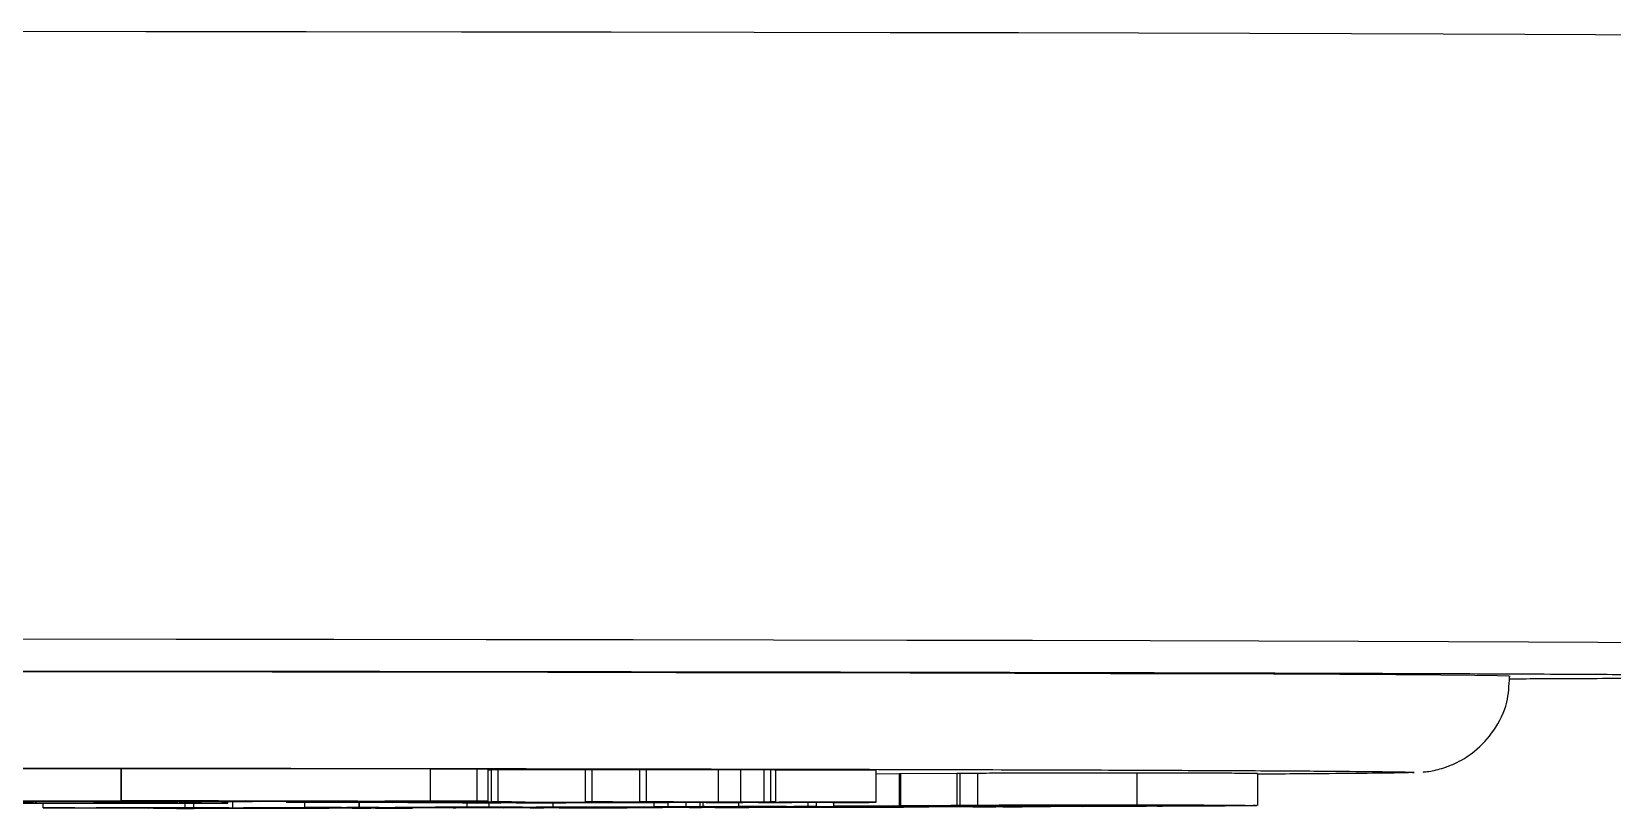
# Model space of a CAD drawing. Header units: millimetres. Extents: x 2687 to 4367, y 1046 to 2234.
# Drawn here: x 3458.74 to 3508.15, y 1312 to 1336.28 of the extents above; entities that cross this region are included whole.
import ezdxf

# ---------------------------------------------------------------- set-up
doc = ezdxf.new("R2010")
doc.units = ezdxf.units.MM

msp = doc.modelspace()

# ---------------------------------------------------------------- linework, layer by layer
at = {"color": 7, "linetype": 'Continuous', "lineweight": 25}
for p, q in [((3461.537, 1313.223), (3457.468, 1313.23)), ((3461.547, 1313.223), (3461.537, 1313.223)), ((3461.537, 1312.223), (3461.537, 1313.223)), ((3471.21, 1313.223), (3461.547, 1313.238)), ((3461.547, 1312.238), (3461.547, 1313.238)), ((3472.669, 1313.224), (3471.21, 1313.223)), ((3471.21, 1312.223), (3471.21, 1313.223)), ((3473.003, 1313.219), (3472.669, 1313.224)), ((3472.669, 1312.224), (3472.669, 1313.224)), ((3473.003, 1312.219), (3473.003, 1313.219)), ((3473.114, 1313.196), (3473.003, 1313.195)), ((3473.32, 1313.2), (3473.114, 1313.198)), ((3473.114, 1312.198), (3473.114, 1313.198)), ((3476.05, 1313.19), (3473.32, 1313.2)), ((3473.32, 1312.2), (3473.32, 1313.2)), ((3476.255, 1313.2), (3476.05, 1313.199)), ((3476.05, 1312.199), (3476.05, 1313.199)), ((3477.753, 1313.195), (3476.255, 1313.2)), ((3476.255, 1312.2), (3476.255, 1313.2)), ((3477.958, 1313.204), (3477.753, 1313.203)), ((3477.753, 1312.203), (3477.753, 1313.203)), ((3480.211, 1313.197), (3477.958, 1313.204)), ((3477.958, 1312.204), (3477.958, 1313.204)), ((3480.211, 1312.197), (3480.211, 1313.197)), ((3480.894, 1313.198), (3480.894, 1312.198)), ((3481.847, 1313.202), (3481.634, 1313.202)), ((3481.634, 1312.202), (3481.634, 1313.202)), ((3481.847, 1312.202), (3481.847, 1313.202)), ((3482.004, 1312.199), (3482.004, 1313.199)), ((3485.137, 1312.192), (3485.137, 1313.192)), ((3485.854, 1313.074), (3485.137, 1313.071)), ((3485.913, 1313.074), (3485.854, 1313.074)), ((3485.854, 1313.074), (3485.854, 1312.074)), ((3487.668, 1313.085), (3485.913, 1313.075)), ((3485.913, 1312.075), (3485.913, 1313.075)), ((3487.76, 1313.085), (3487.668, 1313.085)), ((3487.668, 1312.085), (3487.668, 1313.085)), ((3488.313, 1313.091), (3487.76, 1313.086)), ((3487.76, 1312.086), (3487.76, 1313.086)), ((3488.313, 1312.091), (3488.313, 1313.091)), ((3493.301, 1312.096), (3493.301, 1313.096)), ((3497.064, 1312.089), (3497.064, 1313.089)), ((3501.906, 1313.124), (3501.958, 1313.122)), ((3457.468, 1312.23), (3461.537, 1312.223)), ((3461.293, 1312.223), (3459.089, 1312.226)), ((3459.099, 1312.013), (3459.099, 1312.152)), ((3459.099, 1312.013), (3463.535, 1312.018)), ((3459.253, 1312.013), (3459.099, 1312.013)), ((3459.48, 1312.013), (3459.253, 1312.013)), ((3459.701, 1312.165), (3459.701, 1312.164)), ((3459.859, 1312.164), (3459.701, 1312.164)), ((3459.701, 1312.164), (3459.701, 1312.164)), ((3459.701, 1312.164), (3461.201, 1312.164)), ((3459.701, 1312.155), (3459.701, 1312.164)), ((3459.701, 1312.154), (3459.701, 1312.155)), ((3459.701, 1312.155), (3459.859, 1312.155)), ((3460.911, 1312.154), (3459.701, 1312.154)), ((3459.859, 1312.155), (3459.859, 1312.164)), ((3463.74, 1311.999), (3460.091, 1312.013)), ((3460.095, 1312.155), (3460.095, 1312.163)), ((3460.516, 1312.16), (3460.516, 1312.163)), ((3461.095, 1312.16), (3460.516, 1312.16)), ((3461.122, 1312.159), (3460.516, 1312.159)), ((3460.516, 1312.159), (3460.516, 1312.155)), ((3460.674, 1312.201), (3460.674, 1312.223)), ((3461.878, 1312.201), (3460.674, 1312.201)), ((3460.753, 1312.164), (3461.043, 1312.164)), ((3460.753, 1312.155), (3460.753, 1312.159)), ((3460.753, 1312.155), (3460.911, 1312.155)), ((3460.815, 1312.013), (3462.397, 1312.007)), ((3460.911, 1312.155), (3460.911, 1312.159)), ((3460.911, 1312.155), (3460.911, 1312.154)), ((3462.287, 1312.016), (3461.02, 1312.015)), ((3461.095, 1312.165), (3461.095, 1312.16)), ((3461.99, 1312.154), (3461.122, 1312.159)), ((3461.201, 1312.164), (3461.201, 1312.165)), ((3461.516, 1312.159), (3462.306, 1312.155)), ((3461.537, 1312.223), (3464.583, 1312.232)), ((3461.691, 1312.236), (3461.547, 1312.238)), ((3461.547, 1312.238), (3471.21, 1312.223)), ((3462.727, 1312.154), (3461.99, 1312.154)), ((3465.644, 1312.216), (3462.14, 1312.221)), ((3462.306, 1312.155), (3462.306, 1312.165)), ((3465.431, 1312.231), (3462.384, 1312.222)), ((3462.384, 1312.222), (3465.888, 1312.217)), ((3462.397, 1312.007), (3463.711, 1312.009)), ((3462.464, 1312.162), (3462.464, 1312.165)), ((3463.863, 1312.008), (3462.549, 1312.007)), ((3462.549, 1312.007), (3464.464, 1312)), ((3462.569, 1312.155), (3462.569, 1312.165)), ((3462.569, 1312.155), (3462.727, 1312.155)), ((3462.727, 1312.155), (3462.727, 1312.164)), ((3462.727, 1312.155), (3462.727, 1312.154)), ((3462.8, 1312.207), (3462.8, 1312.22)), ((3462.8, 1312.207), (3465.644, 1312.216)), ((3464.583, 1312.232), (3463.17, 1312.234)), ((3463.266, 1311.997), (3463.266, 1312.001)), ((3463.418, 1311.997), (3463.266, 1311.997)), ((3463.266, 1311.997), (3463.537, 1311.997)), ((3466.491, 1312.215), (3463.324, 1312.205)), ((3468.035, 1312.002), (3463.418, 1311.997)), ((3463.535, 1312.018), (3463.535, 1312.153)), ((3463.535, 1312.018), (3464.903, 1312.016)), ((3463.537, 1311.997), (3463.537, 1311.999)), ((3463.802, 1312.019), (3463.802, 1312.153)), ((3463.802, 1312.019), (3465.031, 1312.021)), ((3463.985, 1312.018), (3463.802, 1312.019)), ((3463.907, 1312.013), (3463.907, 1312.019)), ((3464.059, 1312.012), (3463.907, 1312.013)), ((3463.907, 1312.013), (3464.179, 1312.013)), ((3464.239, 1312.019), (3463.985, 1312.018)), ((3464.179, 1312.013), (3465.683, 1312.007)), ((3464.903, 1312.016), (3464.726, 1312.015)), ((3464.865, 1312.159), (3464.865, 1312.21)), ((3469.236, 1312.006), (3464.865, 1312.019)), ((3464.903, 1312.016), (3464.903, 1312.019)), ((3465.031, 1312.021), (3465.031, 1312.21)), ((3465.031, 1312.021), (3471.917, 1312.013)), ((3465.076, 1311.999), (3466.253, 1312.001)), ((3465.412, 1312.007), (3465.31, 1312.007)), ((3465.449, 1312.018), (3465.364, 1312.018)), ((3465.364, 1312.018), (3469.49, 1312.006)), ((3465.683, 1312.007), (3465.412, 1312.007)), ((3468.934, 1312.226), (3465.431, 1312.231)), ((3473.225, 1312.01), (3465.449, 1312.018)), ((3465.683, 1312.007), (3465.683, 1312.016)), ((3465.888, 1312.23), (3465.888, 1312.217)), ((3465.888, 1312.217), (3468.934, 1312.226)), ((3466.253, 1312.001), (3466.253, 1312.015)), ((3470.447, 1312.208), (3466.491, 1312.215)), ((3466.698, 1312.214), (3466.698, 1312.192)), ((3466.698, 1312.192), (3466.904, 1312.194)), ((3469.782, 1312.224), (3466.735, 1312.215)), ((3466.735, 1312.215), (3468.544, 1312.212)), ((3466.904, 1312.194), (3466.904, 1312.214)), ((3466.904, 1312.194), (3468.283, 1312.189)), ((3467.261, 1312.006), (3467.261, 1312.012)), ((3467.261, 1312.006), (3467.536, 1312.006)), ((3467.277, 1312.024), (3467.277, 1312.191)), ((3467.277, 1312.024), (3468.972, 1312.027)), ((3467.46, 1312.024), (3467.277, 1312.024)), ((3467.799, 1312.024), (3467.46, 1312.024)), ((3467.536, 1312.006), (3467.536, 1312.011)), ((3467.536, 1312.006), (3468.035, 1312.002)), ((3475.017, 1312.164), (3467.749, 1312.189)), ((3468.035, 1312.002), (3468.035, 1312.009)), ((3468.283, 1312.189), (3468.283, 1312.212)), ((3472.002, 1312.014), (3468.425, 1312.024)), ((3468.544, 1312.212), (3468.544, 1312.221)), ((3468.544, 1312.212), (3470.098, 1312.213)), ((3468.679, 1312.025), (3473.48, 1312.01)), ((3468.781, 1312.026), (3468.738, 1312.026)), ((3472.832, 1312.193), (3468.755, 1312.187)), ((3468.755, 1312.187), (3470.029, 1312.183)), ((3468.76, 1312.004), (3468.76, 1312.007)), ((3468.945, 1312.003), (3468.76, 1312.004)), ((3468.76, 1312.004), (3469.099, 1312.004)), ((3468.974, 1312.026), (3468.781, 1312.026)), ((3470.64, 1312.006), (3468.945, 1312.003)), ((3468.972, 1312.027), (3468.972, 1312.185)), ((3468.972, 1312.027), (3468.979, 1312.027)), ((3468.979, 1312.185), (3468.979, 1312.027)), ((3468.979, 1312.027), (3472.347, 1312.033)), ((3469.099, 1312.004), (3469.099, 1312.006)), ((3469.49, 1312.006), (3469.49, 1312.014)), ((3474.614, 1312.014), (3469.602, 1312.026)), ((3473.003, 1312.219), (3469.782, 1312.224)), ((3470.029, 1312.189), (3470.029, 1312.183)), ((3470.029, 1312.183), (3474.106, 1312.188)), ((3470.098, 1312.224), (3470.098, 1312.213)), ((3470.098, 1312.213), (3470.447, 1312.208)), ((3470.116, 1312.006), (3470.116, 1312.013)), ((3470.116, 1312.006), (3470.455, 1312.006)), ((3470.218, 1312.027), (3472.391, 1312.022)), ((3471.363, 1312.031), (3470.284, 1312.029)), ((3470.447, 1312.208), (3470.447, 1312.223)), ((3470.455, 1312.006), (3470.455, 1312.013)), ((3470.455, 1312.006), (3470.64, 1312.006)), ((3474.576, 1312.187), (3470.499, 1312.181)), ((3470.499, 1312.181), (3471.738, 1312.177)), ((3470.64, 1312.006), (3470.64, 1312.013)), ((3471.21, 1312.223), (3472.669, 1312.224)), ((3471.738, 1312.183), (3471.738, 1312.177)), ((3471.738, 1312.177), (3475.814, 1312.182)), ((3471.917, 1312.013), (3472.002, 1312.014)), ((3471.917, 1312.013), (3471.917, 1312.014)), ((3476.286, 1312.181), (3472.21, 1312.175)), ((3472.21, 1312.175), (3473.407, 1312.171)), ((3472.347, 1312.033), (3472.347, 1312.173)), ((3472.347, 1312.033), (3473.963, 1312.031)), ((3472.391, 1312.022), (3473.509, 1312.024)), ((3473.719, 1312.024), (3472.601, 1312.022)), ((3472.601, 1312.022), (3475.231, 1312.015)), ((3472.669, 1312.224), (3473.003, 1312.219)), ((3474.106, 1312.188), (3472.832, 1312.193)), ((3473.024, 1312.171), (3473.024, 1312.034)), ((3473.024, 1312.034), (3475.039, 1312.039)), ((3473.252, 1312.034), (3473.024, 1312.034)), ((3473.114, 1312.198), (3473.32, 1312.2)), ((3473.209, 1312.196), (3473.222, 1312.193)), ((3473.222, 1312.193), (3477.802, 1312.177)), ((3473.48, 1312.01), (3473.225, 1312.01)), ((3473.464, 1312.034), (3473.252, 1312.034)), ((3473.32, 1312.2), (3476.808, 1312.188)), ((3473.539, 1312.027), (3473.329, 1312.028)), ((3473.329, 1312.028), (3473.561, 1312.028)), ((3473.407, 1312.171), (3477.483, 1312.177)), ((3473.407, 1312.177), (3473.407, 1312.171)), ((3473.48, 1312.01), (3473.48, 1312.017)), ((3473.509, 1312.024), (3473.509, 1312.027)), ((3473.561, 1312.028), (3475.63, 1312.023)), ((3473.963, 1312.031), (3473.84, 1312.031)), ((3477.601, 1312.175), (3473.88, 1312.17)), ((3473.88, 1312.17), (3474.388, 1312.168)), ((3479.526, 1312.024), (3474.086, 1312.035)), ((3480.524, 1312.173), (3474.165, 1312.195)), ((3474.318, 1312.012), (3474.318, 1312.015)), ((3474.318, 1312.012), (3474.549, 1312.013)), ((3474.528, 1312.012), (3474.318, 1312.012)), ((3474.388, 1312.168), (3474.388, 1312.17)), ((3474.388, 1312.168), (3475.439, 1312.167)), ((3478.457, 1312.02), (3474.528, 1312.012)), ((3474.549, 1312.014), (3474.549, 1312.013)), ((3475.814, 1312.182), (3474.576, 1312.187)), ((3477.124, 1312.031), (3474.65, 1312.036)), ((3474.666, 1312.037), (3475.055, 1312.038)), ((3475.439, 1312.167), (3475.017, 1312.164)), ((3475.039, 1312.039), (3475.039, 1312.164)), ((3475.398, 1312.023), (3475.258, 1312.023)), ((3475.63, 1312.023), (3475.398, 1312.023)), ((3475.439, 1312.167), (3475.439, 1312.172)), ((3475.63, 1312.023), (3475.63, 1312.031)), ((3475.859, 1312.015), (3475.859, 1312.031)), ((3475.859, 1312.015), (3476.86, 1312.017)), ((3476.05, 1312.199), (3476.255, 1312.2)), ((3476.255, 1312.2), (3479.053, 1312.191)), ((3477.483, 1312.177), (3476.286, 1312.181)), ((3476.808, 1312.188), (3478.698, 1312.19)), ((3476.86, 1312.017), (3476.86, 1312.029)), ((3478.698, 1312.19), (3477.101, 1312.196)), ((3477.904, 1312.033), (3477.124, 1312.031)), ((3477.252, 1312.023), (3477.252, 1312.028)), ((3477.252, 1312.023), (3477.514, 1312.024)), ((3479.207, 1312.188), (3477.316, 1312.186)), ((3477.316, 1312.186), (3479.826, 1312.177)), ((3478.166, 1312.032), (3477.351, 1312.03)), ((3477.351, 1312.03), (3480.09, 1312.025)), ((3477.514, 1312.024), (3477.514, 1312.028)), ((3477.514, 1312.024), (3478.457, 1312.02)), ((3478.344, 1312.174), (3477.601, 1312.175)), ((3477.753, 1312.203), (3477.958, 1312.204)), ((3477.802, 1312.177), (3477.802, 1312.183)), ((3477.802, 1312.177), (3478.662, 1312.177)), ((3477.958, 1312.204), (3480.211, 1312.197)), ((3482.604, 1312.028), (3478.166, 1312.032)), ((3478.185, 1312.174), (3478.185, 1312.046)), ((3478.662, 1312.177), (3478.344, 1312.174)), ((3478.457, 1312.02), (3478.457, 1312.026)), ((3478.635, 1312.048), (3478.635, 1312.177)), ((3479.003, 1312.035), (3478.659, 1312.034)), ((3478.659, 1312.034), (3482.533, 1312.03)), ((3478.662, 1312.177), (3478.662, 1312.18)), ((3480.766, 1312.193), (3478.803, 1312.2)), ((3479.053, 1312.191), (3479.053, 1312.199)), ((3479.053, 1312.191), (3480.766, 1312.193)), ((3479.2, 1312.05), (3479.2, 1312.178)), ((3482.078, 1312.178), (3479.207, 1312.188)), ((3479.3, 1312.022), (3479.3, 1312.024)), ((3479.53, 1312.021), (3479.3, 1312.022)), ((3479.3, 1312.022), (3479.512, 1312.022)), ((3479.512, 1312.022), (3479.512, 1312.024)), ((3481.156, 1312.025), (3479.53, 1312.021)), ((3481.274, 1312.191), (3479.561, 1312.189)), ((3479.561, 1312.189), (3481.452, 1312.182)), ((3479.635, 1312.05), (3479.635, 1312.176)), ((3479.732, 1312.052), (3479.732, 1312.176)), ((3479.732, 1312.052), (3481.847, 1312.049)), ((3479.826, 1312.177), (3479.826, 1312.186)), ((3479.826, 1312.177), (3480.969, 1312.177)), ((3480.09, 1312.025), (3480.09, 1312.031)), ((3480.393, 1312.196), (3481.958, 1312.191)), ((3480.969, 1312.177), (3480.524, 1312.173)), ((3480.714, 1312.025), (3480.714, 1312.03)), ((3480.714, 1312.025), (3480.926, 1312.026)), ((3480.845, 1312.055), (3480.845, 1312.176)), ((3480.845, 1312.055), (3483.008, 1312.062)), ((3481.111, 1312.054), (3480.845, 1312.055)), ((3480.926, 1312.026), (3480.926, 1312.03)), ((3480.926, 1312.026), (3481.156, 1312.025)), ((3480.969, 1312.177), (3480.969, 1312.182)), ((3481.733, 1312.056), (3481.111, 1312.054)), ((3481.111, 1312.039), (3481.111, 1312.054)), ((3481.156, 1312.025), (3481.156, 1312.03)), ((3484.472, 1312.18), (3481.274, 1312.191)), ((3481.452, 1312.182), (3481.452, 1312.191)), ((3481.452, 1312.182), (3482.502, 1312.182)), ((3481.634, 1312.202), (3481.847, 1312.202)), ((3481.847, 1312.049), (3481.741, 1312.049)), ((3482.502, 1312.182), (3482.078, 1312.178)), ((3482.101, 1312.19), (3483.773, 1312.184)), ((3488.666, 1312.049), (3482.33, 1312.057)), ((3482.502, 1312.182), (3482.502, 1312.187)), ((3483.594, 1312.031), (3482.604, 1312.028)), ((3483.274, 1312.062), (3482.652, 1312.06)), ((3482.763, 1312.058), (3482.763, 1312.06)), ((3482.763, 1312.058), (3489.099, 1312.05)), ((3482.945, 1312.043), (3482.945, 1312.056)), ((3482.945, 1312.043), (3484.511, 1312.047)), ((3483.193, 1312.042), (3482.945, 1312.043)), ((3483.008, 1312.062), (3483.008, 1312.185)), ((3483.008, 1312.062), (3483.274, 1312.062)), ((3483.153, 1312.031), (3483.365, 1312.031)), ((3483.382, 1312.043), (3483.193, 1312.042)), ((3483.274, 1312.062), (3483.274, 1312.184)), ((3483.365, 1312.031), (3483.594, 1312.031)), ((3483.773, 1312.184), (3484.919, 1312.184)), ((3483.818, 1312.065), (3483.818, 1312.182)), ((3483.818, 1312.065), (3485.854, 1312.074)), ((3485.14, 1312.063), (3483.818, 1312.065)), ((3485.663, 1312.041), (3484.255, 1312.043)), ((3484.919, 1312.184), (3484.472, 1312.18)), ((3484.511, 1312.047), (3484.511, 1312.054)), ((3484.511, 1312.047), (3484.759, 1312.047)), ((3484.759, 1312.047), (3484.603, 1312.046)), ((3484.715, 1312.045), (3484.715, 1312.047)), ((3484.715, 1312.045), (3486.786, 1312.041)), ((3484.759, 1312.047), (3484.759, 1312.054)), ((3484.812, 1312.065), (3485.365, 1312.063)), ((3485.689, 1312.072), (3484.906, 1312.069)), ((3485.137, 1312.192), (3485.096, 1312.188)), ((3485.365, 1312.063), (3485.14, 1312.063)), ((3485.365, 1312.063), (3485.365, 1312.071)), ((3485.624, 1312.037), (3485.624, 1312.041)), ((3491.425, 1312.055), (3485.689, 1312.072)), ((3485.854, 1312.074), (3491.593, 1312.058)), ((3485.913, 1312.075), (3487.668, 1312.085)), ((3486.206, 1312.075), (3485.913, 1312.075)), ((3486.296, 1312.075), (3486.206, 1312.075)), ((3486.356, 1312.04), (3486.351, 1312.039)), ((3486.786, 1312.041), (3486.786, 1312.051)), ((3493.802, 1312.07), (3486.847, 1312.076)), ((3487.406, 1312.081), (3486.905, 1312.079)), ((3487.133, 1312.077), (3487.133, 1312.08)), ((3487.133, 1312.077), (3490.147, 1312.075)), ((3487.668, 1312.085), (3489.519, 1312.085)), ((3487.76, 1312.086), (3488.313, 1312.091)), ((3488.065, 1312.086), (3487.76, 1312.086)), ((3488.138, 1312.086), (3488.065, 1312.086)), ((3488.155, 1312.045), (3488.155, 1312.049)), ((3488.155, 1312.045), (3488.778, 1312.047)), ((3488.421, 1312.045), (3488.155, 1312.045)), ((3490.585, 1312.052), (3488.421, 1312.045)), ((3495.882, 1312.083), (3488.652, 1312.087)), ((3488.778, 1312.047), (3488.88, 1312.048)), ((3488.851, 1312.089), (3496.08, 1312.085)), ((3489.099, 1312.05), (3489.099, 1312.062)), ((3489.519, 1312.085), (3489.519, 1312.087)), ((3489.519, 1312.085), (3489.525, 1312.084)), ((3489.525, 1312.084), (3489.525, 1312.087)), ((3489.696, 1312.05), (3489.696, 1312.06)), ((3489.696, 1312.05), (3490.319, 1312.053)), ((3489.743, 1312.081), (3489.743, 1312.087)), ((3489.743, 1312.081), (3489.851, 1312.082)), ((3490.034, 1312.081), (3489.743, 1312.081)), ((3489.851, 1312.082), (3489.851, 1312.086)), ((3489.851, 1312.082), (3492.719, 1312.079)), ((3490.147, 1312.075), (3490.667, 1312.078)), ((3490.319, 1312.053), (3490.319, 1312.059)), ((3490.319, 1312.053), (3490.585, 1312.052)), ((3490.96, 1312.078), (3490.44, 1312.075)), ((3490.44, 1312.075), (3494.087, 1312.072)), ((3490.585, 1312.052), (3490.585, 1312.058)), ((3493.575, 1312.065), (3491.425, 1312.055)), ((3491.593, 1312.058), (3491.593, 1312.072)), ((3491.593, 1312.058), (3492.556, 1312.062)), ((3491.818, 1312.067), (3491.818, 1312.072)), ((3491.818, 1312.067), (3491.999, 1312.068)), ((3491.999, 1312.068), (3491.999, 1312.072)), ((3491.999, 1312.068), (3493.575, 1312.065)), ((3492.611, 1312.079), (3492.417, 1312.079)), ((3492.719, 1312.079), (3492.611, 1312.079)), ((3492.719, 1312.079), (3492.719, 1312.085)), ((3493.575, 1312.065), (3493.575, 1312.07)), ((3493.921, 1312.068), (3494.029, 1312.069)), ((3494.214, 1312.068), (3493.921, 1312.068)), ((3494.087, 1312.072), (3494.087, 1312.084)), ((3494.152, 1312.081), (3494.152, 1312.084)), ((3494.152, 1312.081), (3494.339, 1312.081)), ((3496.04, 1312.079), (3494.214, 1312.068)), ((3494.339, 1312.081), (3494.339, 1312.084)), ((3494.339, 1312.081), (3496.04, 1312.079)), ((3494.638, 1312.072), (3494.638, 1312.084)), ((3494.638, 1312.072), (3495.102, 1312.075)), ((3496.09, 1312.081), (3496.177, 1312.082)), ((3496.394, 1312.081), (3496.09, 1312.081)), ((3496.924, 1312.086), (3496.394, 1312.081)), ((3496.992, 1312.087), (3496.924, 1312.086))]:
    msp.add_line(p, q, dxfattribs=at)
at = {"color": 7, "linetype": 'Continuous', "lineweight": 25, "flags": 128}
for points in [[(3510.285, 1336.169), (3509.494, 1336.175), (3507.624, 1336.186), (3505.41, 1336.196), (3502.862, 1336.207), (3499.992, 1336.216), (3496.813, 1336.226), (3493.34, 1336.235), (3489.59, 1336.243), (3485.578, 1336.251), (3481.325, 1336.259), (3476.85, 1336.265), (3472.174, 1336.271), (3467.318, 1336.276), (3462.304, 1336.281), (3457.157, 1336.285)], [(3512.168, 1317.152), (3511.027, 1317.163), (3509.536, 1317.174), (3507.7, 1317.185), (3505.529, 1317.196), (3503.031, 1317.206), (3500.219, 1317.216), (3497.104, 1317.225), (3493.702, 1317.234), (3490.027, 1317.242), (3486.096, 1317.25), (3481.927, 1317.258), (3477.538, 1317.264), (3472.95, 1317.27), (3468.183, 1317.276), (3463.259, 1317.28), (3458.201, 1317.284), (3453.03, 1317.287), (3447.771, 1317.29)], [(3504.958, 1316.122), (3504.914, 1316.127), (3504.558, 1316.138), (3503.848, 1316.148), (3502.787, 1316.159), (3501.38, 1316.169), (3499.636, 1316.179), (3497.561, 1316.189), (3495.168, 1316.199), (3492.467, 1316.208), (3489.471, 1316.217), (3486.197, 1316.225), (3482.66, 1316.232), (3478.878, 1316.24), (3474.87, 1316.246), (3470.655, 1316.252), (3466.255, 1316.257), (3461.692, 1316.262), (3456.988, 1316.266)], [(3457.281, 1312.159), (3457.467, 1312.162), (3458.005, 1312.164), (3458.844, 1312.166), (3459.901, 1312.167), (3461.073, 1312.167), (3462.245, 1312.167), (3463.302, 1312.166), (3464.141, 1312.164), (3464.68, 1312.162), (3464.865, 1312.159), (3464.68, 1312.157), (3464.141, 1312.154), (3463.302, 1312.152), (3462.245, 1312.151), (3461.073, 1312.151), (3459.901, 1312.151), (3458.844, 1312.152), (3458.005, 1312.154), (3457.467, 1312.157), (3457.281, 1312.159)], [(3458.102, 1312.159), (3458.281, 1312.161), (3458.797, 1312.163), (3459.588, 1312.165), (3460.557, 1312.165), (3461.589, 1312.165), (3462.559, 1312.165), (3463.35, 1312.163), (3463.865, 1312.161), (3464.045, 1312.159), (3463.865, 1312.157), (3463.35, 1312.155), (3462.559, 1312.154), (3461.589, 1312.153), (3460.557, 1312.153), (3459.588, 1312.154), (3458.797, 1312.155), (3458.281, 1312.157), (3458.102, 1312.159)]]:
    msp.add_lwpolyline(points, dxfattribs=at)
at = {"color": 7, "linetype": 'Continuous', "lineweight": 25}
for points, knots in [([(3511.184, 1316.152), (3510.657, 1316.157), (3509.595, 1316.168), (3507.056, 1316.184), (3503.787, 1316.199), (3499.724, 1316.214), (3494.913, 1316.228), (3489.42, 1316.241), (3483.327, 1316.253), (3476.724, 1316.263), (3469.745, 1316.272), (3462.502, 1316.279), (3455.125, 1316.284), (3450.088, 1316.287), (3447.592, 1316.288)], [0, 0, 0, 0, 0.0799588, 0.1613715, 0.2441424, 0.3288926, 0.4142166, 0.5, 0.5857784, 0.6711024, 0.7558576, 0.8386237, 0.9200388, 1, 1, 1, 1]), ([(3502.234, 1313.134), (3502.249, 1313.135), (3502.282, 1313.137), (3502.434, 1313.156), (3502.678, 1313.204), (3502.973, 1313.292), (3503.372, 1313.458), (3503.92, 1313.806), (3504.49, 1314.431), (3504.894, 1315.247), (3504.922, 1315.837), (3504.935, 1316.105)], [0, 0, 0, 0, 0.069689, 0.159202, 0.228526, 0.284853, 0.360929, 0.487702, 0.660291, 0.846257, 1, 1, 1, 1]), ([(3504.929, 1316.05), (3505.629, 1316.053), (3507.439, 1316.061), (3509.578, 1316.075), (3510.652, 1316.086), (3511.184, 1316.091)], [0, 0, 0, 0, 0.241773, 0.624302, 1, 1, 1, 1]), ([(3365.013, 1313.124), (3365.061, 1313.128), (3365.167, 1313.136), (3366.037, 1313.148), (3367.518, 1313.162), (3369.693, 1313.176), (3372.524, 1313.189), (3376.038, 1313.202), (3380.192, 1313.214), (3384.935, 1313.225), (3390.196, 1313.235), (3395.888, 1313.244), (3401.911, 1313.252), (3408.134, 1313.258), (3414.5, 1313.262), (3420.852, 1313.266), (3427.191, 1313.268), (3433.458, 1313.268), (3439.726, 1313.268), (3446.064, 1313.266), (3452.417, 1313.262), (3458.782, 1313.258), (3465.006, 1313.252), (3471.028, 1313.244), (3476.72, 1313.235), (3481.982, 1313.225), (3486.725, 1313.214), (3490.879, 1313.202), (3494.393, 1313.189), (3497.224, 1313.176), (3499.399, 1313.162), (3500.88, 1313.148), (3501.751, 1313.136), (3501.858, 1313.128), (3501.906, 1313.124)], [0, 0, 0, 0, 0.023828, 0.053273, 0.084485, 0.115699, 0.147957, 0.180726, 0.213842, 0.247136, 0.28043, 0.313546, 0.346314, 0.378573, 0.409785, 0.440999, 0.470442, 0.499888, 0.529332, 0.558778, 0.58999, 0.621203, 0.653462, 0.68623, 0.719347, 0.752641, 0.785934, 0.819051, 0.851819, 0.884078, 0.915289, 0.946503, 0.975948, 1, 1, 1, 1]), ([(3480.894, 1313.198), (3480.775, 1313.198), (3480.595, 1313.198), (3480.367, 1313.197), (3480.263, 1313.197), (3480.211, 1313.197)], [0, 0, 0, 0, 0.498826, 0.749076, 1, 1, 1, 1]), ([(3481.634, 1313.202), (3481.588, 1313.202), (3481.495, 1313.201), (3481.297, 1313.2), (3481.055, 1313.199), (3480.894, 1313.198)], [0, 0, 0, 0, 0.251433, 0.502936, 1, 1, 1, 1]), ([(3481.968, 1313.199), (3481.972, 1313.199), (3481.981, 1313.2), (3481.896, 1313.202), (3481.847, 1313.202)], [0, 0, 0, 0, 0.431539, 1, 1, 1, 1]), ([(3485.137, 1313.192), (3484.82, 1313.192), (3484.187, 1313.191), (3483.117, 1313.191), (3482.372, 1313.191), (3481.958, 1313.191)], [0, 0, 0, 0, 0.307787, 0.615394, 1, 1, 1, 1]), ([(3493.301, 1313.096), (3492.634, 1313.096), (3491.606, 1313.097), (3490.202, 1313.096), (3489.284, 1313.095), (3488.624, 1313.093), (3488.417, 1313.091), (3488.313, 1313.091)], [0, 0, 0, 0, 0.320379, 0.494238, 0.669149, 0.833043, 1, 1, 1, 1]), ([(3497.038, 1313.089), (3497.044, 1313.089), (3497.087, 1313.09), (3496.84, 1313.091), (3496.247, 1313.093), (3495.032, 1313.095), (3493.962, 1313.095), (3493.301, 1313.096)], [0, 0, 0, 0, 0.030225, 0.211144, 0.392436, 0.624543, 1, 1, 1, 1]), ([(3501.958, 1313.122), (3501.903, 1313.117), (3501.791, 1313.108), (3500.895, 1313.095), (3499.353, 1313.081), (3498.04, 1313.072), (3497.092, 1313.067), (3497.064, 1313.067)], [0, 0, 0, 0, 0.240789, 0.481589, 0.73683, 0.992091, 1, 1, 1, 1]), ([(3452.578, 1312.214), (3453.247, 1312.214), (3454.5, 1312.214), (3456.315, 1312.215), (3458.359, 1312.216), (3460.015, 1312.219), (3460.965, 1312.222), (3461.293, 1312.223)], [0, 0, 0, 0, 0.198997, 0.37265, 0.545625, 0.843257, 1, 1, 1, 1]), ([(3462.14, 1312.221), (3461.717, 1312.22), (3460.651, 1312.217), (3458.428, 1312.214), (3455.488, 1312.213), (3453.578, 1312.213), (3452.627, 1312.213)], [0, 0, 0, 0, 0.185716, 0.467958, 0.734859, 1, 1, 1, 1]), ([(3459.089, 1312.226), (3458.952, 1312.226), (3458.678, 1312.227), (3458.189, 1312.227), (3457.824, 1312.227), (3457.612, 1312.228)], [0, 0, 0, 0, 0.296385, 0.592978, 1, 1, 1, 1]), ([(3460.091, 1312.013), (3460.06, 1312.013), (3460.01, 1312.013), (3459.901, 1312.013), (3459.79, 1312.013), (3459.642, 1312.013), (3459.544, 1312.013), (3459.48, 1312.013)], [0, 0, 0, 0, 0.23968, 0.390629, 0.542071, 0.705503, 1, 1, 1, 1]), ([(3460.095, 1312.163), (3460.094, 1312.163), (3460.092, 1312.163), (3460.062, 1312.163), (3460.022, 1312.164), (3459.953, 1312.164), (3459.897, 1312.164), (3459.859, 1312.164)], [0, 0, 0, 0, 0.250411, 0.398556, 0.54744, 0.686236, 1, 1, 1, 1]), ([(3459.859, 1312.155), (3459.904, 1312.155), (3459.967, 1312.155), (3460.039, 1312.155), (3460.076, 1312.155), (3460.094, 1312.155), (3460.095, 1312.155), (3460.095, 1312.155)], [0, 0, 0, 0, 0.364031, 0.510061, 0.655864, 0.843841, 1, 1, 1, 1]), ([(3460.516, 1312.163), (3460.518, 1312.163), (3460.521, 1312.163), (3460.552, 1312.163), (3460.602, 1312.164), (3460.672, 1312.164), (3460.726, 1312.164), (3460.753, 1312.164)], [0, 0, 0, 0, 0.2228941, 0.3848357, 0.547319, 0.7730719, 1, 1, 1, 1]), ([(3460.516, 1312.155), (3460.518, 1312.155), (3460.521, 1312.155), (3460.55, 1312.155), (3460.598, 1312.155), (3460.668, 1312.155), (3460.723, 1312.155), (3460.753, 1312.155)], [0, 0, 0, 0, 0.210223, 0.375759, 0.542534, 0.746796, 1, 1, 1, 1]), ([(3460.674, 1312.201), (3460.877, 1312.202), (3461.283, 1312.203), (3461.839, 1312.205), (3462.346, 1312.206), (3462.649, 1312.207), (3462.8, 1312.207)], [0, 0, 0, 0, 0.2816241, 0.5632509, 0.7816188, 1, 1, 1, 1]), ([(3461.02, 1312.015), (3460.959, 1312.015), (3460.862, 1312.014), (3460.777, 1312.014), (3460.745, 1312.014), (3460.758, 1312.014), (3460.795, 1312.014), (3460.815, 1312.013)], [0, 0, 0, 0, 0.300073, 0.489629, 0.647488, 0.805846, 1, 1, 1, 1]), ([(3461.043, 1312.164), (3461.185, 1312.164), (3461.411, 1312.164), (3461.696, 1312.163), (3461.882, 1312.163), (3462, 1312.162), (3462.011, 1312.162), (3462.016, 1312.162)], [0, 0, 0, 0, 0.2723579, 0.4349177, 0.5983033, 0.7904262, 1, 1, 1, 1]), ([(3462.016, 1312.162), (3462.006, 1312.161), (3461.989, 1312.161), (3461.794, 1312.16), (3461.575, 1312.16), (3461.333, 1312.16), (3461.166, 1312.16), (3461.095, 1312.16)], [0, 0, 0, 0, 0.330883, 0.501179, 0.670916, 0.859688, 1, 1, 1, 1]), ([(3461.201, 1312.164), (3461.389, 1312.164), (3461.693, 1312.164), (3462.061, 1312.164), (3462.29, 1312.163), (3462.44, 1312.162), (3462.455, 1312.162), (3462.464, 1312.162)], [0, 0, 0, 0, 0.300185, 0.484444, 0.635934, 0.787745, 1, 1, 1, 1]), ([(3462.464, 1312.162), (3462.455, 1312.161), (3462.439, 1312.161), (3462.267, 1312.16), (3462.004, 1312.16), (3461.741, 1312.159), (3461.564, 1312.159), (3461.516, 1312.159)], [0, 0, 0, 0, 0.267946, 0.469277, 0.670405, 0.911995, 1, 1, 1, 1]), ([(3463.17, 1312.234), (3463.033, 1312.235), (3462.759, 1312.235), (3462.27, 1312.236), (3461.903, 1312.236), (3461.691, 1312.236)], [0, 0, 0, 0, 0.2959723, 0.5921499, 1, 1, 1, 1]), ([(3463.324, 1312.205), (3463.131, 1312.205), (3462.786, 1312.204), (3462.306, 1312.202), (3462.021, 1312.201), (3461.878, 1312.201)], [0, 0, 0, 0, 0.388154, 0.694028, 1, 1, 1, 1]), ([(3464.726, 1312.015), (3464.48, 1312.016), (3463.987, 1312.016), (3463.237, 1312.017), (3462.642, 1312.017), (3462.379, 1312.016), (3462.287, 1312.016)], [0, 0, 0, 0, 0.329191, 0.661633, 0.881808, 1, 1, 1, 1]), ([(3462.306, 1312.155), (3462.319, 1312.155), (3462.347, 1312.155), (3462.404, 1312.155), (3462.481, 1312.155), (3462.538, 1312.155), (3462.569, 1312.155)], [0, 0, 0, 0, 0.249458, 0.50098, 0.731039, 1, 1, 1, 1]), ([(3463.537, 1311.997), (3463.606, 1311.998), (3463.707, 1311.998), (3463.768, 1311.998), (3463.787, 1311.998)], [0, 0, 0, 0, 0.687811, 1, 1, 1, 1]), ([(3463.711, 1312.009), (3463.829, 1312.009), (3464.019, 1312.009), (3464.204, 1312.01), (3464.272, 1312.011), (3464.232, 1312.011), (3464.124, 1312.012), (3464.059, 1312.012)], [0, 0, 0, 0, 0.253965, 0.40631, 0.559769, 0.73662, 1, 1, 1, 1]), ([(3463.812, 1311.998), (3463.812, 1311.998), (3463.82, 1311.998), (3463.803, 1311.998), (3463.764, 1311.999), (3463.74, 1311.999)], [0, 0, 0, 0, 0.006784, 0.3662, 1, 1, 1, 1]), ([(3465.31, 1312.007), (3465.187, 1312.008), (3465.014, 1312.008), (3464.676, 1312.009), (3464.414, 1312.009), (3464.133, 1312.009), (3463.955, 1312.009), (3463.863, 1312.008)], [0, 0, 0, 0, 0.375008, 0.532176, 0.663237, 0.825783, 1, 1, 1, 1]), ([(3464.865, 1312.019), (3464.828, 1312.019), (3464.768, 1312.019), (3464.653, 1312.019), (3464.551, 1312.019), (3464.417, 1312.019), (3464.316, 1312.019), (3464.249, 1312.019), (3464.239, 1312.019)], [0, 0, 0, 0, 0.239791, 0.395723, 0.528329, 0.660993, 0.950414, 1, 1, 1, 1]), ([(3464.464, 1312), (3464.496, 1311.999), (3464.548, 1311.999), (3464.664, 1311.999), (3464.793, 1311.999), (3464.937, 1311.999), (3465.032, 1311.999), (3465.076, 1311.999)], [0, 0, 0, 0, 0.2422509, 0.3981104, 0.5540249, 0.7912917, 1, 1, 1, 1]), ([(3466.253, 1312.001), (3466.466, 1312.001), (3466.894, 1312.002), (3467.256, 1312.003), (3467.377, 1312.005), (3467.303, 1312.006), (3467.261, 1312.006)], [0, 0, 0, 0, 0.248815, 0.500063, 0.713643, 1, 1, 1, 1]), ([(3467.749, 1312.189), (3467.658, 1312.19), (3467.477, 1312.19), (3467.137, 1312.191), (3466.859, 1312.192), (3466.698, 1312.192)], [0, 0, 0, 0, 0.297034, 0.594269, 1, 1, 1, 1]), ([(3468.425, 1312.024), (3468.388, 1312.024), (3468.328, 1312.024), (3468.208, 1312.025), (3468.099, 1312.025), (3467.954, 1312.024), (3467.863, 1312.024), (3467.799, 1312.024)], [0, 0, 0, 0, 0.239941, 0.39539, 0.551967, 0.684504, 1, 1, 1, 1]), ([(3468.283, 1312.189), (3468.85, 1312.19), (3469.96, 1312.191), (3471.61, 1312.193), (3472.676, 1312.195), (3473.209, 1312.196)], [0, 0, 0, 0, 0.343183, 0.671556, 1, 1, 1, 1]), ([(3468.738, 1312.026), (3468.703, 1312.026), (3468.638, 1312.025), (3468.589, 1312.025), (3468.59, 1312.025), (3468.624, 1312.025), (3468.662, 1312.025), (3468.679, 1312.025)], [0, 0, 0, 0, 0.256868, 0.47724, 0.662008, 0.845558, 1, 1, 1, 1]), ([(3469.602, 1312.026), (3469.558, 1312.026), (3469.488, 1312.026), (3469.368, 1312.026), (3469.264, 1312.026), (3469.123, 1312.026), (3469.034, 1312.026), (3468.974, 1312.026)], [0, 0, 0, 0, 0.2536824, 0.4001164, 0.52343, 0.6771969, 1, 1, 1, 1]), ([(3469.099, 1312.004), (3469.158, 1312.004), (3469.246, 1312.005), (3469.325, 1312.005), (3469.345, 1312.005), (3469.323, 1312.005), (3469.275, 1312.006), (3469.241, 1312.006), (3469.236, 1312.006)], [0, 0, 0, 0, 0.305771, 0.455285, 0.605942, 0.744239, 0.965757, 1, 1, 1, 1]), ([(3469.49, 1312.006), (3469.523, 1312.006), (3469.582, 1312.006), (3469.702, 1312.006), (3469.834, 1312.006), (3469.979, 1312.006), (3470.069, 1312.006), (3470.116, 1312.006)], [0, 0, 0, 0, 0.215896, 0.385328, 0.555954, 0.7641, 1, 1, 1, 1]), ([(3470.284, 1312.029), (3470.228, 1312.028), (3470.146, 1312.028), (3470.098, 1312.028), (3470.102, 1312.028), (3470.103, 1312.028)], [0, 0, 0, 0, 0.636816, 0.940157, 1, 1, 1, 1]), ([(3470.11, 1312.028), (3470.126, 1312.027), (3470.152, 1312.027), (3470.2, 1312.027), (3470.218, 1312.027)], [0, 0, 0, 0, 0.614189, 1, 1, 1, 1]), ([(3473.84, 1312.031), (3473.574, 1312.031), (3473.039, 1312.031), (3472.272, 1312.032), (3471.692, 1312.031), (3471.451, 1312.031), (3471.363, 1312.031)], [0, 0, 0, 0, 0.321306, 0.64529, 0.869658, 1, 1, 1, 1]), ([(3474.165, 1312.195), (3474.074, 1312.196), (3473.893, 1312.196), (3473.554, 1312.197), (3473.275, 1312.198), (3473.114, 1312.198)], [0, 0, 0, 0, 0.297034, 0.594269, 1, 1, 1, 1]), ([(3474.086, 1312.035), (3474.029, 1312.035), (3473.944, 1312.035), (3473.803, 1312.035), (3473.69, 1312.035), (3473.573, 1312.035), (3473.503, 1312.034), (3473.464, 1312.034)], [0, 0, 0, 0, 0.300741, 0.442976, 0.585498, 0.770192, 1, 1, 1, 1]), ([(3473.509, 1312.024), (3473.605, 1312.024), (3473.763, 1312.025), (3473.84, 1312.025), (3473.871, 1312.025)], [0, 0, 0, 0, 0.6084263, 1, 1, 1, 1]), ([(3473.881, 1312.026), (3473.883, 1312.026), (3473.896, 1312.026), (3473.787, 1312.027), (3473.632, 1312.027), (3473.539, 1312.027)], [0, 0, 0, 0, 0.107107, 0.469394, 1, 1, 1, 1]), ([(3475.258, 1312.023), (3475.114, 1312.024), (3474.901, 1312.024), (3474.531, 1312.024), (3474.248, 1312.024), (3473.963, 1312.024), (3473.809, 1312.024), (3473.719, 1312.024)], [0, 0, 0, 0, 0.337772, 0.500301, 0.664443, 0.804956, 1, 1, 1, 1]), ([(3474.65, 1312.036), (3474.605, 1312.036), (3474.535, 1312.036), (3474.503, 1312.036), (3474.519, 1312.037), (3474.575, 1312.037), (3474.64, 1312.037), (3474.666, 1312.037)], [0, 0, 0, 0, 0.273037, 0.428356, 0.583344, 0.832242, 1, 1, 1, 1]), ([(3474.549, 1312.013), (3474.612, 1312.013), (3474.701, 1312.013), (3474.753, 1312.014), (3474.742, 1312.014), (3474.693, 1312.014), (3474.64, 1312.014), (3474.614, 1312.014)], [0, 0, 0, 0, 0.358471, 0.509487, 0.66217, 0.836846, 1, 1, 1, 1]), ([(3475.039, 1312.039), (3475.327, 1312.04), (3475.769, 1312.04), (3476.544, 1312.041), (3477.166, 1312.041), (3477.766, 1312.041), (3478.083, 1312.04), (3478.258, 1312.04)], [0, 0, 0, 0, 0.321782, 0.493409, 0.666308, 0.816214, 1, 1, 1, 1]), ([(3475.055, 1312.038), (3475.305, 1312.039), (3475.674, 1312.039), (3476.332, 1312.04), (3476.863, 1312.04), (3477.342, 1312.039), (3477.615, 1312.039), (3477.732, 1312.038)], [0, 0, 0, 0, 0.331594, 0.48998, 0.648562, 0.847889, 1, 1, 1, 1]), ([(3475.231, 1312.015), (3475.273, 1312.015), (3475.344, 1312.015), (3475.478, 1312.015), (3475.614, 1312.015), (3475.747, 1312.015), (3475.825, 1312.015), (3475.859, 1312.015)], [0, 0, 0, 0, 0.244529, 0.408946, 0.573274, 0.814793, 1, 1, 1, 1]), ([(3477.101, 1312.196), (3477.01, 1312.196), (3476.829, 1312.197), (3476.489, 1312.198), (3476.211, 1312.198), (3476.05, 1312.199)], [0, 0, 0, 0, 0.29737, 0.594968, 1, 1, 1, 1]), ([(3476.86, 1312.017), (3477.046, 1312.018), (3477.388, 1312.019), (3477.499, 1312.02), (3477.55, 1312.02)], [0, 0, 0, 0, 0.540563, 1, 1, 1, 1]), ([(3477.542, 1312.021), (3477.544, 1312.021), (3477.549, 1312.022), (3477.375, 1312.023), (3477.252, 1312.023)], [0, 0, 0, 0, 0.287101, 1, 1, 1, 1]), ([(3477.732, 1312.038), (3477.923, 1312.038), (3478.234, 1312.037), (3478.457, 1312.036), (3478.445, 1312.035), (3478.28, 1312.034), (3478.039, 1312.033), (3477.904, 1312.033)], [0, 0, 0, 0, 0.272894, 0.445011, 0.618101, 0.78577, 1, 1, 1, 1]), ([(3478.803, 1312.2), (3478.713, 1312.2), (3478.532, 1312.201), (3478.192, 1312.202), (3477.914, 1312.202), (3477.753, 1312.203)], [0, 0, 0, 0, 0.297034, 0.594269, 1, 1, 1, 1]), ([(3480.546, 1312.037), (3480.035, 1312.038), (3479.102, 1312.04), (3478.377, 1312.043), (3478.144, 1312.045), (3478.232, 1312.047), (3478.502, 1312.048), (3478.635, 1312.048)], [0, 0, 0, 0, 0.329821, 0.602198, 0.751389, 0.876805, 1, 1, 1, 1]), ([(3478.258, 1312.04), (3478.487, 1312.039), (3478.868, 1312.038), (3479.064, 1312.037), (3479.038, 1312.036), (3479.033, 1312.036)], [0, 0, 0, 0, 0.543092, 0.902457, 1, 1, 1, 1]), ([(3478.635, 1312.048), (3478.675, 1312.049), (3478.755, 1312.049), (3478.941, 1312.049), (3479.096, 1312.049), (3479.2, 1312.05)], [0, 0, 0, 0, 0.2508442, 0.5020675, 1, 1, 1, 1]), ([(3478.926, 1312.048), (3478.843, 1312.048), (3478.686, 1312.047), (3478.677, 1312.046), (3478.909, 1312.044), (3479.702, 1312.041), (3480.572, 1312.04), (3481.111, 1312.039)], [0, 0, 0, 0, 0.097711, 0.183041, 0.35825, 0.602223, 1, 1, 1, 1]), ([(3481.741, 1312.049), (3481.427, 1312.049), (3480.867, 1312.049), (3480.088, 1312.049), (3479.487, 1312.049), (3479.131, 1312.049), (3478.973, 1312.048), (3478.926, 1312.048)], [0, 0, 0, 0, 0.327037, 0.582977, 0.754619, 0.926745, 1, 1, 1, 1]), ([(3479.2, 1312.05), (3479.238, 1312.05), (3479.314, 1312.05), (3479.465, 1312.05), (3479.567, 1312.05), (3479.635, 1312.05)], [0, 0, 0, 0, 0.251606, 0.503238, 1, 1, 1, 1]), ([(3479.512, 1312.022), (3479.564, 1312.022), (3479.64, 1312.023), (3479.688, 1312.023), (3479.677, 1312.023), (3479.624, 1312.023), (3479.561, 1312.024), (3479.526, 1312.024)], [0, 0, 0, 0, 0.327317, 0.476421, 0.626546, 0.796314, 1, 1, 1, 1]), ([(3479.635, 1312.05), (3479.681, 1312.05), (3479.77, 1312.051), (3479.781, 1312.051), (3479.744, 1312.051), (3479.732, 1312.052)], [0, 0, 0, 0, 0.406204, 0.795736, 1, 1, 1, 1]), ([(3480.09, 1312.025), (3480.129, 1312.025), (3480.197, 1312.025), (3480.321, 1312.025), (3480.455, 1312.025), (3480.594, 1312.025), (3480.674, 1312.025), (3480.714, 1312.025)], [0, 0, 0, 0, 0.208612, 0.37176, 0.536244, 0.765787, 1, 1, 1, 1]), ([(3480.211, 1312.197), (3480.317, 1312.197), (3480.478, 1312.197), (3480.712, 1312.198), (3480.834, 1312.198), (3480.894, 1312.198)], [0, 0, 0, 0, 0.498374, 0.749082, 1, 1, 1, 1]), ([(3481.511, 1312.196), (3481.382, 1312.196), (3481.1, 1312.196), (3480.706, 1312.196), (3480.471, 1312.196), (3480.393, 1312.196)], [0, 0, 0, 0, 0.360389, 0.789524, 1, 1, 1, 1]), ([(3485.884, 1312.037), (3485.657, 1312.036), (3485.257, 1312.035), (3484.447, 1312.035), (3483.374, 1312.035), (3481.997, 1312.035), (3481.038, 1312.037), (3480.546, 1312.037)], [0, 0, 0, 0, 0.169563, 0.297883, 0.425995, 0.705761, 1, 1, 1, 1]), ([(3480.894, 1312.198), (3481.001, 1312.199), (3481.214, 1312.199), (3481.434, 1312.201), (3481.562, 1312.202), (3481.634, 1312.202)], [0, 0, 0, 0, 0.308082, 0.61489, 1, 1, 1, 1]), ([(3481.111, 1312.039), (3481.676, 1312.038), (3482.521, 1312.037), (3483.691, 1312.036), (3484.427, 1312.036), (3484.994, 1312.036), (3485.379, 1312.037), (3485.556, 1312.037), (3485.624, 1312.037)], [0, 0, 0, 0, 0.399545, 0.597137, 0.733747, 0.835099, 0.936852, 1, 1, 1, 1]), ([(3481.996, 1312.198), (3481.979, 1312.198), (3481.94, 1312.197), (3481.728, 1312.196), (3481.56, 1312.196), (3481.511, 1312.196)], [0, 0, 0, 0, 0.357282, 0.813025, 1, 1, 1, 1]), ([(3482.33, 1312.057), (3482.277, 1312.057), (3482.193, 1312.057), (3482.06, 1312.057), (3481.948, 1312.057), (3481.83, 1312.057), (3481.77, 1312.057), (3481.733, 1312.056)], [0, 0, 0, 0, 0.247687, 0.39562, 0.54446, 0.717172, 1, 1, 1, 1]), ([(3481.847, 1312.202), (3481.899, 1312.202), (3481.981, 1312.2), (3481.985, 1312.199), (3481.987, 1312.199)], [0, 0, 0, 0, 0.630209, 1, 1, 1, 1]), ([(3481.958, 1312.191), (3482.289, 1312.191), (3482.951, 1312.191), (3484.023, 1312.191), (3484.739, 1312.192), (3485.137, 1312.192)], [0, 0, 0, 0, 0.30739, 0.614857, 1, 1, 1, 1]), ([(3485.096, 1312.188), (3484.983, 1312.189), (3484.486, 1312.189), (3483.405, 1312.19), (3482.519, 1312.19), (3482.101, 1312.19)], [0, 0, 0, 0, 0.1355582, 0.5925172, 1, 1, 1, 1]), ([(3482.533, 1312.03), (3482.593, 1312.03), (3482.715, 1312.03), (3482.902, 1312.03), (3483.052, 1312.031), (3483.124, 1312.031), (3483.153, 1312.031)], [0, 0, 0, 0, 0.2772639, 0.5575672, 0.817889, 1, 1, 1, 1]), ([(3482.652, 1312.06), (3482.615, 1312.06), (3482.559, 1312.059), (3482.56, 1312.059), (3482.607, 1312.059), (3482.683, 1312.058), (3482.739, 1312.058), (3482.763, 1312.058)], [0, 0, 0, 0, 0.3520414, 0.5318269, 0.7130337, 0.8778643, 1, 1, 1, 1]), ([(3484.255, 1312.043), (3484.183, 1312.043), (3484.065, 1312.043), (3483.869, 1312.043), (3483.707, 1312.043), (3483.531, 1312.043), (3483.44, 1312.043), (3483.382, 1312.043)], [0, 0, 0, 0, 0.257237, 0.420431, 0.584481, 0.733875, 1, 1, 1, 1]), ([(3484.603, 1312.046), (3484.562, 1312.046), (3484.489, 1312.046), (3484.463, 1312.045), (3484.495, 1312.045), (3484.581, 1312.045), (3484.668, 1312.045), (3484.715, 1312.045)], [0, 0, 0, 0, 0.249315, 0.435814, 0.622797, 0.797036, 1, 1, 1, 1]), ([(3484.906, 1312.069), (3484.784, 1312.068), (3484.655, 1312.067), (3484.702, 1312.067), (3484.705, 1312.067)], [0, 0, 0, 0, 0.946889, 1, 1, 1, 1]), ([(3485.624, 1312.037), (3485.734, 1312.038), (3485.911, 1312.038), (3486.003, 1312.039), (3485.971, 1312.04), (3485.842, 1312.04), (3485.718, 1312.041), (3485.663, 1312.041)], [0, 0, 0, 0, 0.329126, 0.528564, 0.696809, 0.865433, 1, 1, 1, 1]), ([(3486.342, 1312.039), (3486.296, 1312.039), (3486.209, 1312.038), (3485.99, 1312.037), (3485.884, 1312.037)], [0, 0, 0, 0, 0.517516, 1, 1, 1, 1]), ([(3486.847, 1312.076), (3486.792, 1312.076), (3486.702, 1312.076), (3486.571, 1312.076), (3486.468, 1312.076), (3486.368, 1312.075), (3486.325, 1312.075), (3486.296, 1312.075)], [0, 0, 0, 0, 0.238273, 0.386342, 0.535522, 0.694283, 1, 1, 1, 1]), ([(3486.483, 1312.041), (3486.452, 1312.041), (3486.394, 1312.04), (3486.35, 1312.04), (3486.352, 1312.04), (3486.352, 1312.04)], [0, 0, 0, 0, 0.5446363, 0.9779069, 1, 1, 1, 1]), ([(3486.786, 1312.041), (3486.758, 1312.041), (3486.701, 1312.041), (3486.596, 1312.041), (3486.528, 1312.041), (3486.488, 1312.041), (3486.483, 1312.041)], [0, 0, 0, 0, 0.25202, 0.504232, 0.940351, 1, 1, 1, 1]), ([(3486.905, 1312.079), (3486.885, 1312.078), (3486.853, 1312.078), (3486.874, 1312.078), (3486.925, 1312.078), (3487.015, 1312.077), (3487.093, 1312.077), (3487.133, 1312.077)], [0, 0, 0, 0, 0.306278, 0.493908, 0.637476, 0.819066, 1, 1, 1, 1]), ([(3489.525, 1312.084), (3489.247, 1312.084), (3488.687, 1312.084), (3487.978, 1312.083), (3487.565, 1312.082), (3487.447, 1312.082), (3487.406, 1312.081)], [0, 0, 0, 0, 0.326957, 0.656983, 0.880506, 1, 1, 1, 1]), ([(3488.652, 1312.087), (3488.595, 1312.087), (3488.504, 1312.087), (3488.376, 1312.087), (3488.277, 1312.087), (3488.188, 1312.087), (3488.157, 1312.086), (3488.138, 1312.086)], [0, 0, 0, 0, 0.2389344, 0.3835198, 0.5293247, 0.7100539, 1, 1, 1, 1]), ([(3488.313, 1312.091), (3488.484, 1312.092), (3488.768, 1312.094), (3489.682, 1312.095), (3490.76, 1312.096), (3492.02, 1312.096), (3492.889, 1312.096), (3493.301, 1312.096)], [0, 0, 0, 0, 0.2470751, 0.4117067, 0.5763764, 0.7994592, 1, 1, 1, 1]), ([(3488.618, 1312.091), (3488.599, 1312.09), (3488.563, 1312.09), (3488.565, 1312.09), (3488.622, 1312.089), (3488.703, 1312.089), (3488.789, 1312.089), (3488.838, 1312.089), (3488.851, 1312.089)], [0, 0, 0, 0, 0.3092031, 0.5693339, 0.7017053, 0.8348468, 0.9586804, 1, 1, 1, 1]), ([(3493.166, 1312.094), (3492.508, 1312.094), (3491.555, 1312.095), (3490.269, 1312.094), (3489.46, 1312.094), (3488.903, 1312.092), (3488.698, 1312.091), (3488.628, 1312.091), (3488.618, 1312.091)], [0, 0, 0, 0, 0.370461, 0.536516, 0.705021, 0.84958, 0.977988, 1, 1, 1, 1]), ([(3488.881, 1312.048), (3488.882, 1312.048), (3488.885, 1312.048), (3488.846, 1312.048), (3488.775, 1312.048), (3488.705, 1312.049), (3488.666, 1312.049)], [0, 0, 0, 0, 0.122438, 0.382866, 0.652036, 1, 1, 1, 1]), ([(3489.099, 1312.05), (3489.15, 1312.05), (3489.236, 1312.05), (3489.374, 1312.05), (3489.49, 1312.05), (3489.604, 1312.05), (3489.663, 1312.05), (3489.696, 1312.05)], [0, 0, 0, 0, 0.239524, 0.40579, 0.571729, 0.750468, 1, 1, 1, 1]), ([(3490.667, 1312.078), (3490.708, 1312.078), (3490.774, 1312.079), (3490.753, 1312.079), (3490.633, 1312.08), (3490.389, 1312.08), (3490.164, 1312.081), (3490.034, 1312.081)], [0, 0, 0, 0, 0.250694, 0.402945, 0.556475, 0.743783, 1, 1, 1, 1]), ([(3492.417, 1312.079), (3492.223, 1312.079), (3491.938, 1312.079), (3491.541, 1312.079), (3491.286, 1312.079), (3491.081, 1312.078), (3491.005, 1312.078), (3490.96, 1312.078)], [0, 0, 0, 0, 0.3395156, 0.5022361, 0.666705, 0.8068214, 1, 1, 1, 1]), ([(3492.556, 1312.062), (3492.637, 1312.063), (3492.792, 1312.063), (3492.646, 1312.065), (3492.289, 1312.066), (3491.958, 1312.067), (3491.818, 1312.067)], [0, 0, 0, 0, 0.25104, 0.485737, 0.783075, 1, 1, 1, 1]), ([(3496.655, 1312.087), (3496.666, 1312.088), (3496.709, 1312.089), (3496.404, 1312.09), (3495.719, 1312.092), (3494.568, 1312.093), (3493.654, 1312.094), (3493.166, 1312.094)], [0, 0, 0, 0, 0.069629, 0.257165, 0.430092, 0.695031, 1, 1, 1, 1]), ([(3493.301, 1312.096), (3493.947, 1312.096), (3494.978, 1312.095), (3496.16, 1312.093), (3496.782, 1312.091), (3497.062, 1312.09), (3497.031, 1312.089), (3497.024, 1312.089)], [0, 0, 0, 0, 0.366723, 0.58482, 0.762656, 0.94041, 1, 1, 1, 1]), ([(3494.029, 1312.069), (3494.058, 1312.069), (3494.099, 1312.069), (3494.061, 1312.07), (3493.99, 1312.07), (3493.897, 1312.07), (3493.828, 1312.07), (3493.802, 1312.07)], [0, 0, 0, 0, 0.39106, 0.540188, 0.690013, 0.882685, 1, 1, 1, 1]), ([(3494.087, 1312.072), (3494.141, 1312.072), (3494.232, 1312.072), (3494.364, 1312.072), (3494.474, 1312.072), (3494.574, 1312.072), (3494.616, 1312.072), (3494.638, 1312.072)], [0, 0, 0, 0, 0.238521, 0.395636, 0.552314, 0.766778, 1, 1, 1, 1]), ([(3495.23, 1312.077), (3495.237, 1312.077), (3495.284, 1312.077), (3495.115, 1312.078), (3494.753, 1312.08), (3494.369, 1312.08), (3494.152, 1312.081)], [0, 0, 0, 0, 0.045115, 0.334899, 0.62348, 1, 1, 1, 1]), ([(3496.196, 1312.083), (3496.198, 1312.083), (3496.204, 1312.083), (3496.17, 1312.083), (3496.102, 1312.083), (3496.003, 1312.083), (3495.925, 1312.083), (3495.882, 1312.083)], [0, 0, 0, 0, 0.072094, 0.286641, 0.500817, 0.726997, 1, 1, 1, 1]), ([(3496.08, 1312.085), (3496.135, 1312.085), (3496.228, 1312.085), (3496.354, 1312.085), (3496.462, 1312.085), (3496.561, 1312.086), (3496.599, 1312.086), (3496.62, 1312.086)], [0, 0, 0, 0, 0.203913, 0.348912, 0.493273, 0.720281, 1, 1, 1, 1])]:
    msp.add_open_spline(points, degree=3, knots=knots, dxfattribs=at)

doc.saveas('drawing.dxf')
